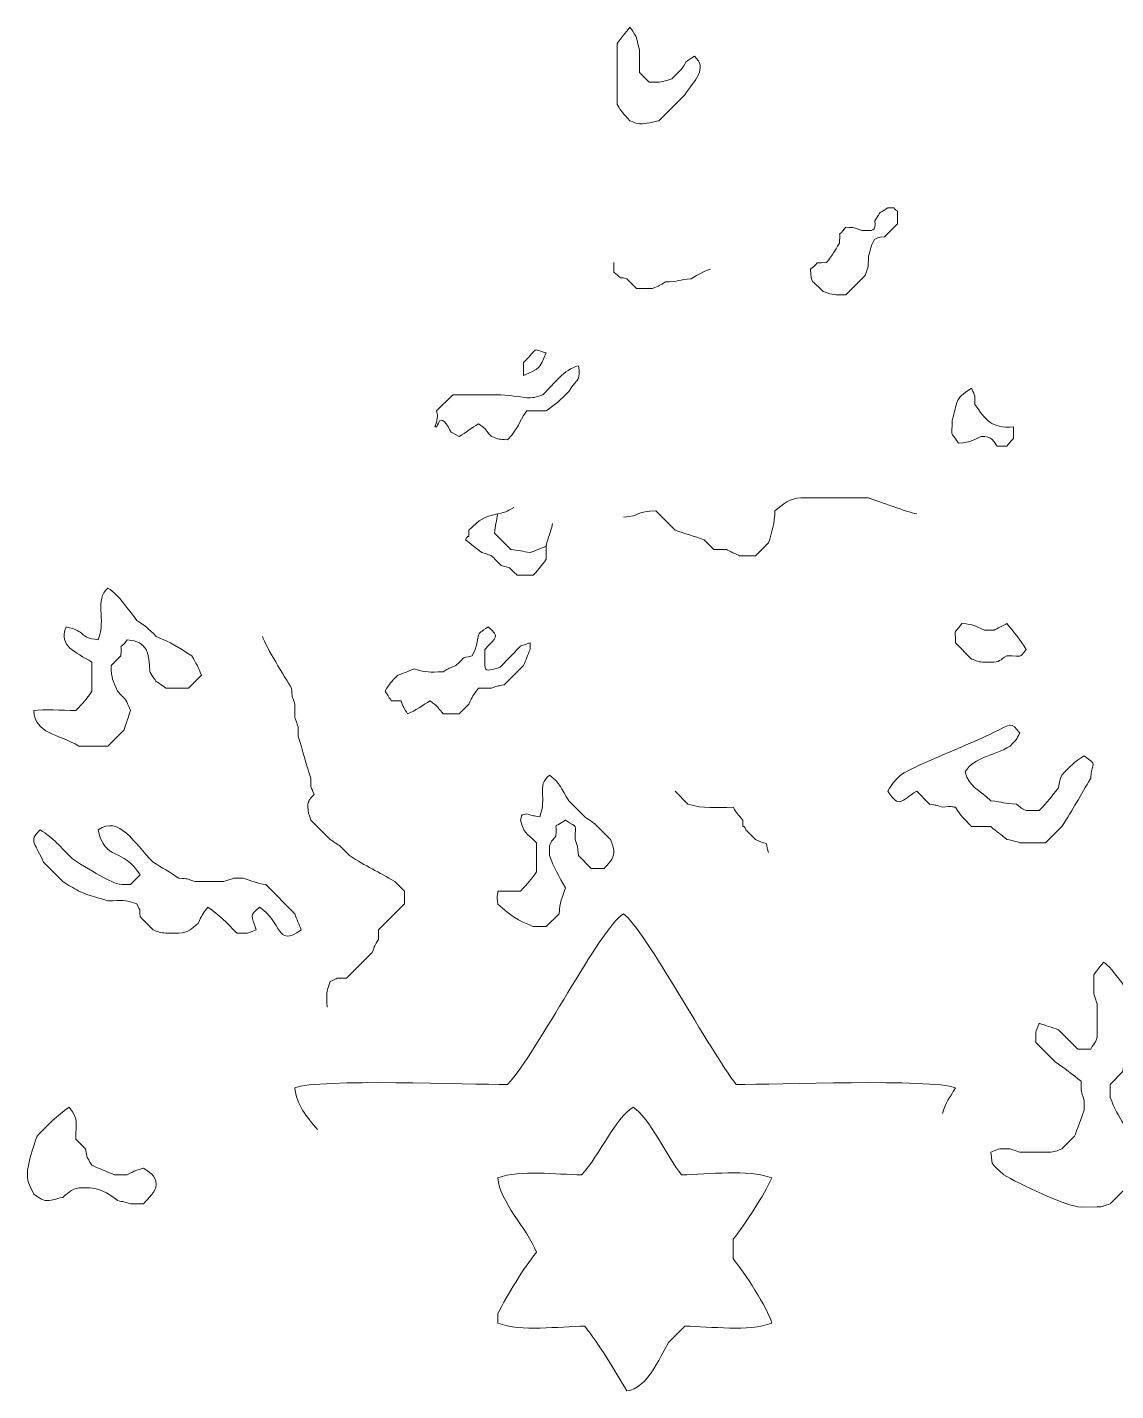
# Model space of a CAD drawing. Header units: millimetres. Extents: x -1760 to -1105, y 422 to 906.
# Drawn here: x -1603.3 to -1556, y 559.8 to 619.1 of the extents above; entities that cross this region are included whole.
import ezdxf

# ---------------------------------------------------------------- set-up
doc = ezdxf.new("R2010")
doc.units = ezdxf.units.MM
doc.header["$MEASUREMENT"] = 0
doc.layers.add('layer 1', color=7, linetype='Continuous')

msp = doc.modelspace()

# ---------------------------------------------------------------- linework, layer by layer
at = {"layer": 'layer 1', "color": 225, "lineweight": 0}
for points, knots in [([(-1577.6376, 618.3676), (-1577.6376, 618.3676), (-1577.6376, 615.7074), (-1577.6376, 615.7074), (-1577.6376, 615.7074), (-1577.4096, 615.3664), (-1577.3803, 615.3355), (-1577.0778, 615.0076), (-1577.0778, 615.0076), (-1576.9868, 614.966), (-1576.7442, 614.8674), (-1576.658, 614.8676), (-1576.658, 614.8676), (-1576.3222, 614.8676), (-1576.1279, 614.9487), (-1575.8179, 615.0076), (-1575.8179, 615.0076), (-1575.8179, 615.0076), (-1574.6976, 616.1275), (-1574.6976, 616.1275), (-1574.6976, 616.1275), (-1574.2757, 616.7729), (-1573.6728, 617.2883), (-1574.2776, 617.8078), (-1574.2776, 617.8078), (-1574.7655, 617.4887), (-1574.5091, 617.7233), (-1574.8377, 617.2477), (-1574.8377, 617.2477), (-1574.8377, 617.2477), (-1575.2577, 616.8278), (-1575.2577, 616.8278), (-1575.2577, 616.8278), (-1575.7766, 616.6597), (-1575.6584, 616.6877), (-1576.2378, 616.6877), (-1576.2378, 616.6877), (-1576.2378, 616.6877), (-1576.6578, 617.1077), (-1576.6578, 617.1077), (-1576.6578, 617.1077), (-1576.6578, 617.1077), (-1576.6578, 618.0879), (-1576.6578, 618.0879), (-1576.6578, 618.0879), (-1576.8651, 618.7268), (-1576.6795, 618.5091), (-1577.0778, 619.0681), (-1577.0778, 619.0681), (-1577.2902, 618.8049), (-1577.4255, 618.6313), (-1577.6376, 618.368), (-1577.6376, 618.368), (-1577.6376, 618.368), (-1577.6376, 618.3676), (-1577.6376, 618.3676)], [0, 0, 0, 0, 0.0666667, 0.0666667, 0.0666667, 0.0666667, 0.1333333, 0.1333333, 0.1333333, 0.1333333, 0.2, 0.2, 0.2, 0.2, 0.2666667, 0.2666667, 0.2666667, 0.2666667, 0.3333333, 0.3333333, 0.3333333, 0.3333333, 0.4, 0.4, 0.4, 0.4, 0.4666667, 0.4666667, 0.4666667, 0.4666667, 0.5333333, 0.5333333, 0.5333333, 0.5333333, 0.6, 0.6, 0.6, 0.6, 0.6666667, 0.6666667, 0.6666667, 0.6666667, 0.7333333, 0.7333333, 0.7333333, 0.7333333, 0.8, 0.8, 0.8, 0.8, 0.8666667, 0.8666667, 0.8666667, 0.8666667, 1, 1, 1, 1]), ([(-1566.9965, 610.2473), (-1567.4075, 610.3834), (-1567.2542, 610.3531), (-1567.6966, 610.3871), (-1567.6966, 610.3871), (-1568.1127, 609.8157), (-1567.9046, 610.4161), (-1567.9764, 609.6872), (-1567.9764, 609.6872), (-1568.1991, 609.3156), (-1568.251, 609.2087), (-1568.5364, 608.8473), (-1568.5364, 608.8473), (-1569.2668, 608.7898), (-1568.6745, 608.9676), (-1569.2363, 608.567), (-1569.2363, 608.567), (-1569.167, 607.8634), (-1569.2314, 608.1541), (-1568.6764, 607.587), (-1568.6764, 607.587), (-1568.1577, 607.4189), (-1568.2757, 607.4469), (-1567.6963, 607.4469), (-1567.6963, 607.4469), (-1567.6963, 607.4469), (-1566.8563, 608.2871), (-1566.8563, 608.2871), (-1566.8563, 608.2871), (-1566.6961, 608.7815), (-1566.7282, 608.5767), (-1566.7164, 609.127), (-1566.7164, 609.127), (-1566.5279, 609.6668), (-1566.6035, 609.967), (-1566.0158, 609.9672), (-1566.0158, 609.9672), (-1566.0158, 609.9672), (-1565.456, 610.527), (-1565.456, 610.527), (-1565.456, 610.527), (-1565.456, 610.527), (-1565.4558, 611.0869), (-1565.4558, 611.0869), (-1565.4558, 611.0869), (-1565.7738, 611.2603), (-1565.3694, 611.2271), (-1565.8758, 611.2271), (-1565.8758, 611.2271), (-1566.3637, 610.9078), (-1566.1074, 611.1426), (-1566.4358, 610.6669), (-1566.4358, 610.6669), (-1566.382, 610.1515), (-1566.5325, 610.2469), (-1566.9964, 610.2471), (-1566.9964, 610.2471), (-1566.9964, 610.2471), (-1566.9965, 610.2473), (-1566.9965, 610.2473)], [0, 0, 0, 0, 0.0625, 0.0625, 0.0625, 0.0625, 0.125, 0.125, 0.125, 0.125, 0.1875, 0.1875, 0.1875, 0.1875, 0.25, 0.25, 0.25, 0.25, 0.3125, 0.3125, 0.3125, 0.3125, 0.375, 0.375, 0.375, 0.375, 0.4375, 0.4375, 0.4375, 0.4375, 0.5, 0.5, 0.5, 0.5, 0.5625, 0.5625, 0.5625, 0.5625, 0.625, 0.625, 0.625, 0.625, 0.6875, 0.6875, 0.6875, 0.6875, 0.75, 0.75, 0.75, 0.75, 0.8125, 0.8125, 0.8125, 0.8125, 0.875, 0.875, 0.875, 0.875, 1, 1, 1, 1]), ([(-1577.7772, 608.8473), (-1577.7772, 608.8473), (-1577.7772, 608.4273), (-1577.7772, 608.4273), (-1577.7772, 608.4273), (-1577.2013, 607.9719), (-1577.7601, 608.2945), (-1577.2173, 608.1472), (-1577.2173, 608.1472), (-1577.2173, 608.1472), (-1576.7972, 607.727), (-1576.7972, 607.727), (-1576.7972, 607.727), (-1576.7972, 607.727), (-1576.0973, 607.7272), (-1576.0973, 607.7272), (-1576.0973, 607.7272), (-1575.7939, 607.8364), (-1575.802, 607.8509), (-1575.5372, 608.0071), (-1575.5372, 608.0071), (-1574.9839, 608.0188), (-1574.9334, 608.1075), (-1574.4172, 608.147), (-1574.4172, 608.147), (-1574.066, 608.3573), (-1573.9529, 608.4165), (-1573.5772, 608.5672)], [0, 0, 0, 0, 0.125, 0.125, 0.125, 0.125, 0.25, 0.25, 0.25, 0.25, 0.375, 0.375, 0.375, 0.375, 0.5, 0.5, 0.5, 0.5, 0.625, 0.625, 0.625, 0.625, 0.75, 0.75, 0.75, 0.75, 1, 1, 1, 1]), ([(-1580.7177, 604.9269), (-1581.3744, 605.1172), (-1581.0215, 605.1684), (-1581.6979, 604.5069), (-1581.6979, 604.5069), (-1581.6979, 604.5069), (-1581.6979, 603.9469), (-1581.6979, 603.9469), (-1581.6979, 603.9469), (-1580.9841, 604.2489), (-1581.0195, 604.2131), (-1580.7177, 604.9271), (-1580.7177, 604.9271), (-1580.7177, 604.9271), (-1580.7177, 604.9269), (-1580.7177, 604.9269)], [0, 0, 0, 0, 0.2, 0.2, 0.2, 0.2, 0.4, 0.4, 0.4, 0.4, 0.6, 0.6, 0.6, 0.6, 1, 1, 1, 1]), ([(-1585.3375, 601.9867), (-1585.2557, 602.0341), (-1585.15, 601.9916), (-1585.0576, 601.8468), (-1585.0576, 601.8468), (-1584.7556, 601.3459), (-1584.9981, 601.5888), (-1584.4975, 601.287), (-1584.4975, 601.287), (-1584.1859, 601.4775), (-1583.9694, 601.656), (-1583.6576, 601.8468), (-1583.6576, 601.8468), (-1583.3187, 601.5935), (-1583.4225, 601.6787), (-1583.0976, 601.2868), (-1583.0976, 601.2868), (-1582.6866, 601.1506), (-1582.8402, 601.1809), (-1582.3978, 601.1469), (-1582.3978, 601.1469), (-1581.824, 601.768), (-1581.9923, 601.8147), (-1581.5577, 602.4068), (-1581.5577, 602.4068), (-1581.5577, 602.4068), (-1580.7177, 602.407), (-1580.7177, 602.407), (-1580.7177, 602.407), (-1580.2776, 602.7044), (-1580.1401, 602.8446), (-1579.7375, 603.247), (-1579.7375, 603.247), (-1579.3214, 603.8834), (-1579.2034, 603.723), (-1579.3177, 604.3669), (-1579.3177, 604.3669), (-1579.967, 604.1804), (-1580.3376, 603.6274), (-1580.8581, 603.1069), (-1580.8581, 603.1069), (-1581.3058, 602.9619), (-1581.0774, 603.0046), (-1581.558, 602.9669), (-1581.558, 602.9669), (-1581.9974, 603.0477), (-1582.6758, 603.1164), (-1582.9577, 603.1067), (-1582.9577, 603.1067), (-1582.9577, 603.1067), (-1584.7776, 603.1069), (-1584.7776, 603.1069), (-1584.7776, 603.1069), (-1584.7776, 603.1069), (-1585.4777, 602.4068), (-1585.4777, 602.4068), (-1585.4777, 602.4068), (-1585.4398, 602.2458), (-1585.3964, 602.1523), (-1585.5478, 601.7069), (-1585.5478, 601.7069), (-1585.4386, 601.7461), (-1585.5213, 601.6334), (-1585.3377, 601.9869), (-1585.3377, 601.9869), (-1585.3377, 601.9869), (-1585.3375, 601.9867), (-1585.3375, 601.9867)], [0, 0, 0, 0, 0.0555556, 0.0555556, 0.0555556, 0.0555556, 0.1111111, 0.1111111, 0.1111111, 0.1111111, 0.1666667, 0.1666667, 0.1666667, 0.1666667, 0.2222222, 0.2222222, 0.2222222, 0.2222222, 0.2777778, 0.2777778, 0.2777778, 0.2777778, 0.3333333, 0.3333333, 0.3333333, 0.3333333, 0.3888889, 0.3888889, 0.3888889, 0.3888889, 0.4444444, 0.4444444, 0.4444444, 0.4444444, 0.5, 0.5, 0.5, 0.5, 0.5555556, 0.5555556, 0.5555556, 0.5555556, 0.6111111, 0.6111111, 0.6111111, 0.6111111, 0.6666667, 0.6666667, 0.6666667, 0.6666667, 0.7222222, 0.7222222, 0.7222222, 0.7222222, 0.7777778, 0.7777778, 0.7777778, 0.7777778, 0.8333333, 0.8333333, 0.8333333, 0.8333333, 0.8888889, 0.8888889, 0.8888889, 0.8888889, 1, 1, 1, 1]), ([(-1561.1158, 600.867), (-1561.1158, 600.867), (-1560.6958, 600.8668), (-1560.6958, 600.8668), (-1560.6958, 600.8668), (-1560.3121, 601.4053), (-1560.4321, 600.955), (-1560.4157, 601.7068), (-1560.4157, 601.7068), (-1561.3998, 601.6367), (-1561.6026, 602.0068), (-1562.0963, 602.6868), (-1562.0963, 602.6868), (-1562.1079, 603.2533), (-1562.0589, 602.9397), (-1562.2364, 603.3869), (-1562.2364, 603.3869), (-1563.0479, 602.8792), (-1562.8144, 602.7951), (-1563.0763, 601.9867), (-1563.0763, 601.9867), (-1563.0763, 601.2321), (-1563.1926, 601.563), (-1562.7964, 601.0065), (-1562.7964, 601.0065), (-1562.2341, 601.0501), (-1562.3104, 601.0885), (-1561.8162, 601.2866), (-1561.8162, 601.2866), (-1561.3389, 601.3363), (-1561.2327, 601.025), (-1561.1158, 600.8668), (-1561.1158, 600.8668), (-1561.1158, 600.8668), (-1561.1158, 600.867), (-1561.1158, 600.867)], [0, 0, 0, 0, 0.1, 0.1, 0.1, 0.1, 0.2, 0.2, 0.2, 0.2, 0.3, 0.3, 0.3, 0.3, 0.4, 0.4, 0.4, 0.4, 0.5, 0.5, 0.5, 0.5, 0.6, 0.6, 0.6, 0.6, 0.7, 0.7, 0.7, 0.7, 0.8, 0.8, 0.8, 0.8, 1, 1, 1, 1]), ([(-1582.1179, 598.2067), (-1582.5352, 597.9876), (-1582.3968, 598.0411), (-1582.8178, 597.9268), (-1582.8178, 597.9268), (-1583.4875, 597.7853), (-1583.5562, 597.7082), (-1584.0779, 597.2267), (-1584.0779, 597.2267), (-1584.0779, 596.6688), (-1584.0546, 597.1863), (-1584.218, 596.8067), (-1584.218, 596.8067), (-1583.9585, 596.5973), (-1583.7766, 596.4566), (-1583.5179, 596.2467), (-1583.5179, 596.2467), (-1582.9194, 596.0747), (-1583.1757, 596.1737), (-1582.6779, 595.6868), (-1582.6779, 595.6868), (-1582.1142, 595.5335), (-1582.489, 595.7274), (-1581.978, 595.2667), (-1581.978, 595.2667), (-1581.978, 595.2667), (-1581.2781, 595.2668), (-1581.2781, 595.2668), (-1581.2781, 595.2668), (-1580.9751, 595.5958), (-1580.9477, 595.6274), (-1580.7181, 595.9666), (-1580.7181, 595.9666), (-1580.7181, 595.9666), (-1580.7181, 596.5266), (-1580.7181, 596.5266), (-1580.7181, 596.5266), (-1580.6212, 596.9866), (-1580.535, 597.0468), (-1580.4382, 597.5068)], [0, 0, 0, 0, 0.0909091, 0.0909091, 0.0909091, 0.0909091, 0.1818182, 0.1818182, 0.1818182, 0.1818182, 0.2727273, 0.2727273, 0.2727273, 0.2727273, 0.3636364, 0.3636364, 0.3636364, 0.3636364, 0.4545455, 0.4545455, 0.4545455, 0.4545455, 0.5454545, 0.5454545, 0.5454545, 0.5454545, 0.6363636, 0.6363636, 0.6363636, 0.6363636, 0.7272727, 0.7272727, 0.7272727, 0.7272727, 0.8181818, 0.8181818, 0.8181818, 0.8181818, 1, 1, 1, 1]), ([(-1577.3572, 597.7865), (-1576.6204, 597.8433), (-1576.7665, 598.049), (-1575.957, 598.0665), (-1575.957, 598.0665), (-1575.957, 598.0665), (-1575.1171, 597.2265), (-1575.1171, 597.2265), (-1575.1171, 597.2265), (-1574.6983, 597.0815), (-1574.2759, 596.9513), (-1573.857, 596.8065), (-1573.857, 596.8065), (-1573.857, 596.8065), (-1573.437, 596.3864), (-1573.437, 596.3864), (-1573.437, 596.3864), (-1573.437, 596.3864), (-1572.8771, 596.3864), (-1572.8771, 596.3864), (-1572.8771, 596.3864), (-1572.7877, 596.3356), (-1572.4143, 596.1574), (-1572.3171, 596.1066), (-1572.3171, 596.1066), (-1572.3171, 596.1066), (-1571.6172, 596.1064), (-1571.6172, 596.1064), (-1571.6172, 596.1064), (-1571.6172, 596.1064), (-1571.0572, 596.6667), (-1571.0572, 596.6667), (-1571.0572, 596.6667), (-1570.9074, 597.1283), (-1570.7887, 597.5408), (-1570.7772, 598.0665), (-1570.7772, 598.0665), (-1570.4342, 598.3372), (-1570.1092, 598.6267), (-1569.657, 598.6265), (-1569.657, 598.6265), (-1569.657, 598.6265), (-1567.1369, 598.6267), (-1567.1369, 598.6267), (-1567.1369, 598.6267), (-1567.1369, 598.6267), (-1566.717, 598.6265), (-1566.717, 598.6265), (-1566.717, 598.6265), (-1566.1476, 598.4422), (-1565.0993, 598.0284), (-1564.6167, 597.9268)], [0, 0, 0, 0, 0.0714286, 0.0714286, 0.0714286, 0.0714286, 0.1428571, 0.1428571, 0.1428571, 0.1428571, 0.2142857, 0.2142857, 0.2142857, 0.2142857, 0.2857143, 0.2857143, 0.2857143, 0.2857143, 0.3571429, 0.3571429, 0.3571429, 0.3571429, 0.4285714, 0.4285714, 0.4285714, 0.4285714, 0.5, 0.5, 0.5, 0.5, 0.5714286, 0.5714286, 0.5714286, 0.5714286, 0.6428571, 0.6428571, 0.6428571, 0.6428571, 0.7142857, 0.7142857, 0.7142857, 0.7142857, 0.7857143, 0.7857143, 0.7857143, 0.7857143, 0.8571429, 0.8571429, 0.8571429, 0.8571429, 1, 1, 1, 1]), ([(-1582.8175, 597.9268), (-1582.8764, 597.6153), (-1582.9319, 597.4191), (-1582.9577, 597.0868), (-1582.9577, 597.0868), (-1582.9577, 597.0868), (-1582.2574, 596.3866), (-1582.2574, 596.3866), (-1582.2574, 596.3866), (-1581.9251, 596.3612), (-1581.729, 596.3056), (-1581.4175, 596.2469), (-1581.4175, 596.2469), (-1581.188, 596.3409), (-1580.9481, 596.4344), (-1580.7176, 596.5266)], [0, 0, 0, 0, 0.2, 0.2, 0.2, 0.2, 0.4, 0.4, 0.4, 0.4, 0.6, 0.6, 0.6, 0.6, 1, 1, 1, 1]), ([(-1596.1176, 591.7661), (-1596.7108, 592.154), (-1597.0068, 592.345), (-1597.6578, 592.606), (-1597.6578, 592.606), (-1598.0261, 592.9666), (-1598.1044, 593.0403), (-1598.4978, 593.3063), (-1598.4978, 593.3063), (-1598.9095, 593.8139), (-1599.2541, 594.3726), (-1599.7579, 594.7063), (-1599.7579, 594.7063), (-1600.3574, 594.1912), (-1599.8202, 593.3874), (-1600.1779, 592.4662), (-1600.1779, 592.4662), (-1601.0577, 592.5529), (-1600.6575, 592.8322), (-1601.5779, 593.026), (-1601.5779, 593.026), (-1601.8996, 592.1483), (-1601.1787, 591.9575), (-1600.4578, 591.486), (-1600.4578, 591.486), (-1600.4578, 591.486), (-1600.458, 590.2259), (-1600.458, 590.2259), (-1600.458, 590.2259), (-1600.7238, 589.8325), (-1600.7977, 589.754), (-1601.1577, 589.3859), (-1601.1577, 589.3859), (-1601.7744, 589.3859), (-1602.5298, 589.4752), (-1602.9779, 589.3859), (-1602.9779, 589.3859), (-1602.9431, 588.3845), (-1601.8975, 588.3729), (-1601.0178, 587.8459), (-1601.0178, 587.8459), (-1601.0178, 587.8459), (-1599.7577, 587.8459), (-1599.7577, 587.8459), (-1599.7577, 587.8459), (-1599.7577, 587.8459), (-1599.0576, 588.5459), (-1599.0576, 588.5459), (-1599.0576, 588.5459), (-1598.9608, 588.8262), (-1598.8749, 589.1054), (-1598.7777, 589.3859), (-1598.7777, 589.3859), (-1599.016, 589.9496), (-1598.8867, 589.7373), (-1599.3377, 590.226), (-1599.3377, 590.226), (-1599.5514, 590.7589), (-1599.6041, 590.721), (-1599.6177, 591.3461), (-1599.6177, 591.3461), (-1599.6177, 591.3461), (-1599.1979, 591.7659), (-1599.1979, 591.7659), (-1599.1979, 591.7659), (-1599.1404, 592.4967), (-1599.3182, 591.9042), (-1598.9178, 592.466), (-1598.9178, 592.466), (-1598.0268, 592.378), (-1597.9556, 591.883), (-1597.9376, 591.066), (-1597.9376, 591.066), (-1597.9293, 591.0492), (-1597.6728, 590.6698), (-1597.6577, 590.6458), (-1597.6577, 590.6458), (-1597.6411, 590.6375), (-1597.2615, 590.3813), (-1597.2377, 590.3659), (-1597.2377, 590.3659), (-1597.2377, 590.3659), (-1596.2575, 590.3659), (-1596.2575, 590.3659), (-1596.2575, 590.3659), (-1596.2575, 590.3659), (-1595.6975, 590.9259), (-1595.6975, 590.9259), (-1595.6975, 590.9259), (-1595.8492, 591.3036), (-1595.9097, 591.4133), (-1596.1174, 591.7659), (-1596.1174, 591.7659), (-1596.1174, 591.7659), (-1596.1176, 591.7661), (-1596.1176, 591.7661)], [0, 0, 0, 0, 0.04, 0.04, 0.04, 0.04, 0.08, 0.08, 0.08, 0.08, 0.12, 0.12, 0.12, 0.12, 0.16, 0.16, 0.16, 0.16, 0.2, 0.2, 0.2, 0.2, 0.24, 0.24, 0.24, 0.24, 0.28, 0.28, 0.28, 0.28, 0.32, 0.32, 0.32, 0.32, 0.36, 0.36, 0.36, 0.36, 0.4, 0.4, 0.4, 0.4, 0.44, 0.44, 0.44, 0.44, 0.48, 0.48, 0.48, 0.48, 0.52, 0.52, 0.52, 0.52, 0.56, 0.56, 0.56, 0.56, 0.6, 0.6, 0.6, 0.6, 0.64, 0.64, 0.64, 0.64, 0.68, 0.68, 0.68, 0.68, 0.72, 0.72, 0.72, 0.72, 0.76, 0.76, 0.76, 0.76, 0.8, 0.8, 0.8, 0.8, 0.84, 0.84, 0.84, 0.84, 0.88, 0.88, 0.88, 0.88, 0.92, 0.92, 0.92, 0.92, 1, 1, 1, 1]), ([(-1583.3826, 591.359), (-1583.3829, 591.0607), (-1583.2092, 591.1149), (-1582.7148, 591.2754), (-1582.7148, 591.2754), (-1582.7148, 591.2754), (-1581.838, 592.1862), (-1581.838, 592.1862), (-1581.838, 592.1862), (-1581.8297, 592.1896), (-1581.4416, 592.318), (-1581.4175, 592.3265), (-1581.4175, 592.3265), (-1581.4175, 592.3265), (-1581.4171, 592.0465), (-1581.4171, 592.0465), (-1581.4171, 592.0465), (-1581.5095, 591.8158), (-1581.6028, 591.5761), (-1581.697, 591.3463), (-1581.697, 591.3463), (-1581.697, 591.3463), (-1582.537, 590.5063), (-1582.537, 590.5063), (-1582.537, 590.5063), (-1582.857, 590.4444), (-1582.7527, 590.4897), (-1583.0968, 590.3663), (-1583.0968, 590.3663), (-1583.0968, 590.3663), (-1583.6569, 590.3664), (-1583.6569, 590.3664), (-1583.6569, 590.3664), (-1583.9199, 590.008), (-1583.8969, 590.0449), (-1584.0769, 589.6662), (-1584.0769, 589.6662), (-1584.0769, 589.6662), (-1584.4968, 589.2462), (-1584.4968, 589.2462), (-1584.4968, 589.2462), (-1584.4968, 589.2462), (-1585.1967, 589.2464), (-1585.1967, 589.2464), (-1585.1967, 589.2464), (-1585.5217, 589.638), (-1585.4179, 589.5529), (-1585.7568, 589.8062), (-1585.7568, 589.8062), (-1586.0789, 589.6164), (-1586.3957, 589.3905), (-1586.737, 589.2462), (-1586.737, 589.2462), (-1586.9024, 589.5051), (-1586.9121, 589.5148), (-1587.0172, 589.8062), (-1587.0172, 589.8062), (-1587.0172, 589.8062), (-1587.4376, 589.8064), (-1587.4376, 589.8064), (-1587.4376, 589.8064), (-1587.4524, 589.8267), (-1587.7117, 590.2199), (-1587.7177, 590.2264), (-1587.7177, 590.2264), (-1587.478, 590.6238), (-1587.5104, 590.5658), (-1587.1576, 590.9261), (-1587.1576, 590.9261), (-1586.8627, 591.024), (-1586.7338, 591.078), (-1586.4576, 591.2064), (-1586.4576, 591.2064), (-1585.8765, 591.0178), (-1585.8339, 591.0662), (-1585.1974, 591.0663), (-1585.1974, 591.0663), (-1584.9267, 591.2396), (-1584.9267, 591.2277), (-1584.6376, 591.3461), (-1584.6376, 591.3461), (-1584.1241, 591.8192), (-1584.4815, 591.6098), (-1583.9379, 591.7663), (-1583.9379, 591.7663), (-1583.9379, 591.7663), (-1583.798, 592.0464), (-1583.798, 592.0464), (-1583.798, 592.0464), (-1583.5482, 592.8158), (-1583.8675, 592.599), (-1583.238, 593.0262), (-1583.238, 593.0262), (-1582.7084, 592.5716), (-1582.8958, 592.5812), (-1583.378, 592.0462), (-1583.378, 592.0462), (-1583.378, 592.0462), (-1583.3826, 591.359), (-1583.3826, 591.359)], [0, 0, 0, 0, 0.0384615, 0.0384615, 0.0384615, 0.0384615, 0.0769231, 0.0769231, 0.0769231, 0.0769231, 0.1153846, 0.1153846, 0.1153846, 0.1153846, 0.1538462, 0.1538462, 0.1538462, 0.1538462, 0.1923077, 0.1923077, 0.1923077, 0.1923077, 0.2307692, 0.2307692, 0.2307692, 0.2307692, 0.2692308, 0.2692308, 0.2692308, 0.2692308, 0.3076923, 0.3076923, 0.3076923, 0.3076923, 0.3461538, 0.3461538, 0.3461538, 0.3461538, 0.3846154, 0.3846154, 0.3846154, 0.3846154, 0.4230769, 0.4230769, 0.4230769, 0.4230769, 0.4615385, 0.4615385, 0.4615385, 0.4615385, 0.5, 0.5, 0.5, 0.5, 0.5384615, 0.5384615, 0.5384615, 0.5384615, 0.5769231, 0.5769231, 0.5769231, 0.5769231, 0.6153846, 0.6153846, 0.6153846, 0.6153846, 0.6538462, 0.6538462, 0.6538462, 0.6538462, 0.6923077, 0.6923077, 0.6923077, 0.6923077, 0.7307692, 0.7307692, 0.7307692, 0.7307692, 0.7692308, 0.7692308, 0.7692308, 0.7692308, 0.8076923, 0.8076923, 0.8076923, 0.8076923, 0.8461538, 0.8461538, 0.8461538, 0.8461538, 0.8846154, 0.8846154, 0.8846154, 0.8846154, 0.9230769, 0.9230769, 0.9230769, 0.9230769, 1, 1, 1, 1]), ([(-1560.6968, 593.1662), (-1560.7861, 593.1154), (-1561.1599, 592.9373), (-1561.2567, 592.8863), (-1561.2567, 592.8863), (-1561.2567, 592.8863), (-1561.6767, 592.8865), (-1561.6767, 592.8865), (-1561.6767, 592.8865), (-1562.1707, 593.0844), (-1562.0944, 593.1232), (-1562.6569, 593.1664), (-1562.6569, 593.1664), (-1563.0405, 592.6279), (-1562.9206, 593.0782), (-1562.9368, 592.3265), (-1562.9368, 592.3265), (-1562.9368, 592.3265), (-1562.2369, 591.6264), (-1562.2369, 591.6264), (-1562.2369, 591.6264), (-1562.0325, 591.5528), (-1561.9176, 591.4865), (-1561.6769, 591.4865), (-1561.6769, 591.4865), (-1561.6769, 591.4865), (-1561.3969, 591.4865), (-1561.3969, 591.4865), (-1561.3969, 591.4865), (-1560.9895, 591.4865), (-1561.0163, 591.5821), (-1560.697, 591.7663), (-1560.697, 591.7663), (-1559.9629, 591.7664), (-1560.2107, 591.6347), (-1559.8571, 592.0464), (-1559.8571, 592.0464), (-1560.0964, 592.4372), (-1560.3977, 592.7972), (-1560.697, 593.1664), (-1560.697, 593.1664), (-1560.697, 593.1664), (-1560.6968, 593.1662), (-1560.6968, 593.1662)], [0, 0, 0, 0, 0.0833333, 0.0833333, 0.0833333, 0.0833333, 0.1666667, 0.1666667, 0.1666667, 0.1666667, 0.25, 0.25, 0.25, 0.25, 0.3333333, 0.3333333, 0.3333333, 0.3333333, 0.4166667, 0.4166667, 0.4166667, 0.4166667, 0.5, 0.5, 0.5, 0.5, 0.5833333, 0.5833333, 0.5833333, 0.5833333, 0.6666667, 0.6666667, 0.6666667, 0.6666667, 0.75, 0.75, 0.75, 0.75, 0.8333333, 0.8333333, 0.8333333, 0.8333333, 1, 1, 1, 1]), ([(-1593.0386, 592.6064), (-1592.9123, 592.167), (-1592.0655, 590.8453), (-1591.7785, 590.3664), (-1591.7785, 590.3664), (-1591.7406, 589.8856), (-1591.7834, 590.1139), (-1591.6384, 589.6664), (-1591.6384, 589.6664), (-1591.6384, 589.6664), (-1591.6384, 589.1065), (-1591.6384, 589.1065), (-1591.6384, 589.1065), (-1591.6351, 589.0982), (-1591.5068, 588.7096), (-1591.4984, 588.6865), (-1591.4984, 588.6865), (-1591.4984, 588.6865), (-1591.4984, 588.2665), (-1591.4984, 588.2665), (-1591.4984, 588.2665), (-1591.2879, 587.6575), (-1591.1491, 587.0553), (-1590.9385, 586.4464), (-1590.9385, 586.4464), (-1590.9385, 585.8837), (-1590.9627, 586.1693), (-1590.7985, 585.7463), (-1590.7985, 585.7463), (-1591.0893, 585.4555), (-1590.9837, 585.493), (-1591.0784, 585.3265), (-1591.0784, 585.3265), (-1591.0406, 584.8457), (-1591.0833, 585.0741), (-1590.9387, 584.6264), (-1590.9387, 584.6264), (-1590.9387, 584.6264), (-1590.0986, 583.7863), (-1590.0986, 583.7863), (-1590.0986, 583.7863), (-1590.082, 583.778), (-1589.7024, 583.5215), (-1589.6786, 583.5065), (-1589.6786, 583.5065), (-1589.6786, 583.5065), (-1589.2586, 583.0864), (-1589.2586, 583.0864), (-1589.2586, 583.0864), (-1588.5606, 582.6301), (-1587.9814, 582.3754), (-1587.2984, 581.9663), (-1587.2984, 581.9663), (-1587.2984, 581.9663), (-1586.8784, 581.5465), (-1586.8784, 581.5465), (-1586.8784, 581.5465), (-1586.8784, 581.5465), (-1586.8786, 580.9865), (-1586.8786, 580.9865), (-1586.8786, 580.9865), (-1586.8786, 580.9865), (-1587.9987, 579.8664), (-1587.9987, 579.8664), (-1587.9987, 579.8664), (-1587.9987, 579.8664), (-1587.9987, 579.4465), (-1587.9987, 579.4465), (-1587.9987, 579.4465), (-1588.1721, 579.1755), (-1588.1602, 579.1757), (-1588.2786, 578.8862), (-1588.2786, 578.8862), (-1588.2786, 578.8862), (-1589.3987, 577.7664), (-1589.3987, 577.7664), (-1589.3987, 577.7664), (-1589.9613, 577.7662), (-1589.6756, 577.7903), (-1590.0987, 577.6263), (-1590.0987, 577.6263), (-1590.3067, 577.0904), (-1590.2386, 577.1125), (-1590.2386, 576.5062)], [0, 0, 0, 0, 0.0454545, 0.0454545, 0.0454545, 0.0454545, 0.0909091, 0.0909091, 0.0909091, 0.0909091, 0.1363636, 0.1363636, 0.1363636, 0.1363636, 0.1818182, 0.1818182, 0.1818182, 0.1818182, 0.2272727, 0.2272727, 0.2272727, 0.2272727, 0.2727273, 0.2727273, 0.2727273, 0.2727273, 0.3181818, 0.3181818, 0.3181818, 0.3181818, 0.3636364, 0.3636364, 0.3636364, 0.3636364, 0.4090909, 0.4090909, 0.4090909, 0.4090909, 0.4545455, 0.4545455, 0.4545455, 0.4545455, 0.5, 0.5, 0.5, 0.5, 0.5454545, 0.5454545, 0.5454545, 0.5454545, 0.5909091, 0.5909091, 0.5909091, 0.5909091, 0.6363636, 0.6363636, 0.6363636, 0.6363636, 0.6818182, 0.6818182, 0.6818182, 0.6818182, 0.7272727, 0.7272727, 0.7272727, 0.7272727, 0.7727273, 0.7727273, 0.7727273, 0.7727273, 0.8181818, 0.8181818, 0.8181818, 0.8181818, 0.8636364, 0.8636364, 0.8636364, 0.8636364, 0.9090909, 0.9090909, 0.9090909, 0.9090909, 1, 1, 1, 1]), ([(-1557.3367, 587.4262), (-1557.8083, 587.1375), (-1557.9057, 586.9971), (-1558.3167, 586.5863), (-1558.3167, 586.5863), (-1558.4405, 586.242), (-1558.3948, 586.3462), (-1558.4567, 586.0262), (-1558.4567, 586.0262), (-1558.7698, 585.6401), (-1558.9227, 585.4286), (-1559.2967, 585.0461), (-1559.2967, 585.0461), (-1559.2967, 585.0461), (-1559.8567, 585.0461), (-1559.8567, 585.0461), (-1559.8567, 585.0461), (-1560.1993, 585.2022), (-1559.9929, 585.1018), (-1560.2767, 585.326), (-1560.2767, 585.326), (-1560.8302, 585.3376), (-1560.8805, 585.4265), (-1561.3968, 585.4659), (-1561.3968, 585.4659), (-1561.9779, 586.0344), (-1562.3178, 586.034), (-1562.5168, 586.7262), (-1562.5168, 586.7262), (-1562.063, 587.4111), (-1561.3587, 587.3661), (-1560.5568, 587.8462), (-1560.5568, 587.8462), (-1560.2285, 588.1745), (-1560.3321, 588.0827), (-1560.1368, 588.4062), (-1560.1368, 588.4062), (-1560.5243, 588.9284), (-1560.5173, 588.8109), (-1561.2569, 588.445), (-1561.2569, 588.445), (-1561.7712, 588.1905), (-1562.1475, 588.0404), (-1562.657, 587.8116), (-1562.657, 587.8116), (-1563.5631, 587.4047), (-1564.4717, 587.0923), (-1565.3173, 586.5861), (-1565.3173, 586.5861), (-1565.6731, 586.2303), (-1565.6408, 586.2727), (-1565.8772, 585.8858), (-1565.8772, 585.8858), (-1565.3494, 585.108), (-1565.3205, 585.471), (-1564.6171, 585.886), (-1564.6171, 585.886), (-1564.6171, 585.886), (-1564.0572, 585.326), (-1564.0572, 585.326), (-1564.0572, 585.326), (-1563.7565, 585.2628), (-1563.8163, 585.2918), (-1563.4972, 585.1861), (-1563.4972, 585.1861), (-1563.0839, 585.2727), (-1563.0753, 585.1944), (-1562.9371, 585.1859), (-1562.9371, 585.1859), (-1562.6713, 584.7928), (-1562.5974, 584.7141), (-1562.2372, 584.346), (-1562.2372, 584.346), (-1562.2372, 584.346), (-1561.3973, 584.3458), (-1561.3973, 584.3458), (-1561.3973, 584.3458), (-1561.138, 584.1368), (-1560.9561, 583.9957), (-1560.6974, 583.7859), (-1560.6974, 583.7859), (-1560.3966, 583.723), (-1560.4564, 583.7519), (-1560.1373, 583.6459), (-1560.1373, 583.6459), (-1560.1373, 583.6459), (-1559.0175, 583.6459), (-1559.0175, 583.6459), (-1559.0175, 583.6459), (-1559.0175, 583.6459), (-1558.3172, 584.346), (-1558.3172, 584.346), (-1558.3172, 584.346), (-1557.8286, 585.0932), (-1557.4961, 585.7132), (-1557.0573, 586.446), (-1557.0573, 586.446), (-1557.0149, 587.2146), (-1556.7327, 586.9576), (-1557.3372, 587.4262), (-1557.3372, 587.4262), (-1557.3372, 587.4262), (-1557.3367, 587.4262), (-1557.3367, 587.4262)], [0, 0, 0, 0, 0.037037, 0.037037, 0.037037, 0.037037, 0.0740741, 0.0740741, 0.0740741, 0.0740741, 0.1111111, 0.1111111, 0.1111111, 0.1111111, 0.1481481, 0.1481481, 0.1481481, 0.1481481, 0.1851852, 0.1851852, 0.1851852, 0.1851852, 0.2222222, 0.2222222, 0.2222222, 0.2222222, 0.2592593, 0.2592593, 0.2592593, 0.2592593, 0.2962963, 0.2962963, 0.2962963, 0.2962963, 0.3333333, 0.3333333, 0.3333333, 0.3333333, 0.3703704, 0.3703704, 0.3703704, 0.3703704, 0.4074074, 0.4074074, 0.4074074, 0.4074074, 0.4444444, 0.4444444, 0.4444444, 0.4444444, 0.4814815, 0.4814815, 0.4814815, 0.4814815, 0.5185185, 0.5185185, 0.5185185, 0.5185185, 0.5555556, 0.5555556, 0.5555556, 0.5555556, 0.5925926, 0.5925926, 0.5925926, 0.5925926, 0.6296296, 0.6296296, 0.6296296, 0.6296296, 0.6666667, 0.6666667, 0.6666667, 0.6666667, 0.7037037, 0.7037037, 0.7037037, 0.7037037, 0.7407407, 0.7407407, 0.7407407, 0.7407407, 0.7777778, 0.7777778, 0.7777778, 0.7777778, 0.8148148, 0.8148148, 0.8148148, 0.8148148, 0.8518519, 0.8518519, 0.8518519, 0.8518519, 0.8888889, 0.8888889, 0.8888889, 0.8888889, 0.9259259, 0.9259259, 0.9259259, 0.9259259, 1, 1, 1, 1]), ([(-1580.9968, 584.7658), (-1581.2975, 584.8289), (-1581.2377, 584.8), (-1581.5568, 584.9058), (-1581.5568, 584.9058), (-1581.9138, 584.7712), (-1581.702, 584.9829), (-1581.8367, 584.6259), (-1581.8367, 584.6259), (-1581.6593, 584.0085), (-1581.629, 584.1378), (-1581.1368, 583.6457), (-1581.1368, 583.6457), (-1581.1368, 583.6457), (-1581.1368, 582.3856), (-1581.1368, 582.3856), (-1581.1368, 582.3856), (-1581.4026, 581.9923), (-1581.4767, 581.9138), (-1581.8369, 581.5456), (-1581.8369, 581.5456), (-1581.8369, 581.5456), (-1582.8169, 581.5456), (-1582.8169, 581.5456), (-1582.8169, 581.5456), (-1582.8317, 581.3285), (-1582.8647, 581.4026), (-1582.8169, 580.9856), (-1582.8169, 580.9856), (-1582.2338, 580.4473), (-1581.9637, 580.2809), (-1581.2769, 580.0054), (-1581.2769, 580.0054), (-1581.2769, 580.0054), (-1580.7168, 580.0052), (-1580.7168, 580.0052), (-1580.7168, 580.0052), (-1580.7168, 580.0052), (-1580.1568, 580.5655), (-1580.1568, 580.5655), (-1580.1568, 580.5655), (-1580.1171, 581.0826), (-1580.0353, 581.2274), (-1579.8771, 581.6853), (-1579.8771, 581.6853), (-1580.1637, 582.1641), (-1580.3718, 582.5742), (-1580.5768, 583.0857), (-1580.5768, 583.0857), (-1580.5768, 583.0857), (-1580.5768, 583.5057), (-1580.5768, 583.5057), (-1580.5768, 583.5057), (-1580.4209, 583.8482), (-1580.5212, 583.6417), (-1580.2969, 583.9256), (-1580.2969, 583.9256), (-1580.2284, 584.6204), (-1580.474, 584.2206), (-1579.8769, 584.6254), (-1579.8769, 584.6254), (-1579.3073, 584.2391), (-1579.4733, 584.5389), (-1579.4569, 583.7854), (-1579.4569, 583.7854), (-1579.3207, 583.3744), (-1579.3511, 583.5279), (-1579.317, 583.0855), (-1579.317, 583.0855), (-1579.317, 583.0855), (-1578.757, 582.5255), (-1578.757, 582.5255), (-1578.757, 582.5255), (-1578.757, 582.5255), (-1578.197, 582.5253), (-1578.197, 582.5253), (-1578.197, 582.5253), (-1578.0393, 582.7209), (-1577.777, 582.9594), (-1577.7772, 583.2256), (-1577.7772, 583.2256), (-1577.777, 583.4692), (-1577.8477, 583.5766), (-1577.917, 583.7854), (-1577.917, 583.7854), (-1577.917, 583.7854), (-1578.6171, 584.4853), (-1578.6171, 584.4853), (-1578.6171, 584.4853), (-1578.6337, 584.4936), (-1579.0131, 584.7503), (-1579.0369, 584.7654), (-1579.0369, 584.7654), (-1579.0369, 584.7654), (-1579.7368, 585.4652), (-1579.7368, 585.4652), (-1579.7368, 585.4652), (-1580.0587, 586.0028), (-1580.0889, 586.2171), (-1580.5768, 586.5856), (-1580.5768, 586.5856), (-1581.1631, 586.082), (-1580.6542, 585.6484), (-1580.9968, 584.7652), (-1580.9968, 584.7652), (-1580.9968, 584.7652), (-1580.9968, 584.7658), (-1580.9968, 584.7658)], [0, 0, 0, 0, 0.0357143, 0.0357143, 0.0357143, 0.0357143, 0.0714286, 0.0714286, 0.0714286, 0.0714286, 0.1071429, 0.1071429, 0.1071429, 0.1071429, 0.1428571, 0.1428571, 0.1428571, 0.1428571, 0.1785714, 0.1785714, 0.1785714, 0.1785714, 0.2142857, 0.2142857, 0.2142857, 0.2142857, 0.25, 0.25, 0.25, 0.25, 0.2857143, 0.2857143, 0.2857143, 0.2857143, 0.3214286, 0.3214286, 0.3214286, 0.3214286, 0.3571429, 0.3571429, 0.3571429, 0.3571429, 0.3928571, 0.3928571, 0.3928571, 0.3928571, 0.4285714, 0.4285714, 0.4285714, 0.4285714, 0.4642857, 0.4642857, 0.4642857, 0.4642857, 0.5, 0.5, 0.5, 0.5, 0.5357143, 0.5357143, 0.5357143, 0.5357143, 0.5714286, 0.5714286, 0.5714286, 0.5714286, 0.6071429, 0.6071429, 0.6071429, 0.6071429, 0.6428571, 0.6428571, 0.6428571, 0.6428571, 0.6785714, 0.6785714, 0.6785714, 0.6785714, 0.7142857, 0.7142857, 0.7142857, 0.7142857, 0.75, 0.75, 0.75, 0.75, 0.7857143, 0.7857143, 0.7857143, 0.7857143, 0.8214286, 0.8214286, 0.8214286, 0.8214286, 0.8571429, 0.8571429, 0.8571429, 0.8571429, 0.8928571, 0.8928571, 0.8928571, 0.8928571, 0.9285714, 0.9285714, 0.9285714, 0.9285714, 1, 1, 1, 1]), ([(-1575.1165, 585.886), (-1575.1165, 585.886), (-1574.5567, 585.326), (-1574.5567, 585.326), (-1574.5567, 585.326), (-1573.8919, 585.1104), (-1573.3389, 585.1859), (-1572.5965, 585.1861), (-1572.5965, 585.1861), (-1572.427, 584.9212), (-1572.3811, 584.8795), (-1572.1765, 584.6259), (-1572.1765, 584.6259), (-1572.1765, 584.068), (-1572.2, 584.5855), (-1572.0366, 584.2059), (-1572.0366, 584.2059), (-1572.0366, 584.2059), (-1571.6168, 583.7861), (-1571.6168, 583.7861), (-1571.6168, 583.7861), (-1570.9547, 583.4568), (-1571.2542, 583.8454), (-1571.0566, 583.2263)], [0, 0, 0, 0, 0.1428571, 0.1428571, 0.1428571, 0.1428571, 0.2857143, 0.2857143, 0.2857143, 0.2857143, 0.4285714, 0.4285714, 0.4285714, 0.4285714, 0.5714286, 0.5714286, 0.5714286, 0.5714286, 0.7142857, 0.7142857, 0.7142857, 0.7142857, 1, 1, 1, 1]), ([(-1591.6379, 580.5656), (-1591.6379, 580.5656), (-1592.898, 581.8257), (-1592.898, 581.8257), (-1592.898, 581.8257), (-1593.2949, 581.9011), (-1593.5101, 581.9785), (-1593.878, 582.1057), (-1593.878, 582.1057), (-1593.878, 582.1057), (-1594.298, 582.1057), (-1594.298, 582.1057), (-1594.298, 582.1057), (-1594.3063, 582.1023), (-1594.6945, 581.9743), (-1594.718, 581.966), (-1594.718, 581.966), (-1594.718, 581.966), (-1595.4179, 581.9658), (-1595.4179, 581.9658), (-1595.4179, 581.9658), (-1595.4179, 581.9658), (-1595.5579, 581.9658), (-1595.5579, 581.9658), (-1595.5579, 581.9658), (-1595.5579, 581.9658), (-1595.9779, 581.966), (-1595.9779, 581.966), (-1595.9779, 581.966), (-1596.3889, 582.1021), (-1596.2354, 582.0718), (-1596.6778, 582.1057), (-1596.6778, 582.1057), (-1597.0653, 582.3591), (-1597.4068, 582.5717), (-1597.7979, 582.8059), (-1597.7979, 582.8059), (-1598.6179, 583.6258), (-1599.267, 584.855), (-1600.1781, 584.2059), (-1600.1781, 584.2059), (-1599.8847, 582.8139), (-1599.1091, 583.4737), (-1598.3579, 582.2457), (-1598.3579, 582.2457), (-1598.3579, 582.2457), (-1598.7779, 581.8259), (-1598.7779, 581.8259), (-1598.7779, 581.8259), (-1599.4215, 581.8407), (-1599.3482, 581.8504), (-1599.898, 582.1059), (-1599.898, 582.1059), (-1600.4022, 582.3755), (-1600.8115, 582.6274), (-1601.2981, 582.9458), (-1601.2981, 582.9458), (-1601.7842, 583.4319), (-1602.1446, 583.8671), (-1602.6983, 584.2059), (-1602.6983, 584.2059), (-1603.262, 583.7216), (-1602.8562, 583.5489), (-1602.5582, 582.8059), (-1602.5582, 582.8059), (-1602.5582, 582.8059), (-1601.7183, 581.9658), (-1601.7183, 581.9658), (-1601.7183, 581.9658), (-1601.4653, 581.7968), (-1601.2792, 581.6853), (-1601.0184, 581.546), (-1601.0184, 581.546), (-1600.5123, 581.3107), (-1600.2666, 581.2908), (-1599.7584, 581.126), (-1599.7584, 581.126), (-1599.1379, 581.1258), (-1599.0495, 581.1999), (-1598.4981, 580.986), (-1598.4981, 580.986), (-1598.3239, 580.5813), (-1598.3981, 580.9352), (-1598.3581, 580.4259), (-1598.3581, 580.4259), (-1598.3581, 580.4259), (-1597.7981, 579.8659), (-1597.7981, 579.8659), (-1597.7981, 579.8659), (-1597.5936, 579.7923), (-1597.4788, 579.726), (-1597.2382, 579.726), (-1597.2382, 579.726), (-1597.2382, 579.726), (-1596.6782, 579.7259), (-1596.6782, 579.7259), (-1596.6782, 579.7259), (-1596.2623, 579.7259), (-1596.1476, 579.9019), (-1595.8382, 580.146), (-1595.8382, 580.146), (-1595.6583, 580.5244), (-1595.6811, 580.4878), (-1595.4181, 580.8457), (-1595.4181, 580.8457), (-1594.8907, 580.4894), (-1594.6317, 580.1995), (-1594.1579, 579.7257), (-1594.1579, 579.7257), (-1593.5826, 579.7259), (-1593.7969, 579.6798), (-1593.318, 579.8659), (-1593.318, 579.8659), (-1593.5249, 580.5041), (-1593.6237, 580.4632), (-1593.1779, 580.8459), (-1593.1779, 580.8459), (-1592.1713, 580.216), (-1592.4761, 579.0692), (-1591.358, 579.8657), (-1591.358, 579.8657), (-1591.4553, 580.1031), (-1591.5534, 580.325), (-1591.6381, 580.5656), (-1591.6381, 580.5656), (-1591.6381, 580.5656), (-1591.6379, 580.5656), (-1591.6379, 580.5656)], [0, 0, 0, 0, 0.030303, 0.030303, 0.030303, 0.030303, 0.0606061, 0.0606061, 0.0606061, 0.0606061, 0.0909091, 0.0909091, 0.0909091, 0.0909091, 0.1212121, 0.1212121, 0.1212121, 0.1212121, 0.1515152, 0.1515152, 0.1515152, 0.1515152, 0.1818182, 0.1818182, 0.1818182, 0.1818182, 0.2121212, 0.2121212, 0.2121212, 0.2121212, 0.2424242, 0.2424242, 0.2424242, 0.2424242, 0.2727273, 0.2727273, 0.2727273, 0.2727273, 0.3030303, 0.3030303, 0.3030303, 0.3030303, 0.3333333, 0.3333333, 0.3333333, 0.3333333, 0.3636364, 0.3636364, 0.3636364, 0.3636364, 0.3939394, 0.3939394, 0.3939394, 0.3939394, 0.4242424, 0.4242424, 0.4242424, 0.4242424, 0.4545455, 0.4545455, 0.4545455, 0.4545455, 0.4848485, 0.4848485, 0.4848485, 0.4848485, 0.5151515, 0.5151515, 0.5151515, 0.5151515, 0.5454545, 0.5454545, 0.5454545, 0.5454545, 0.5757576, 0.5757576, 0.5757576, 0.5757576, 0.6060606, 0.6060606, 0.6060606, 0.6060606, 0.6363636, 0.6363636, 0.6363636, 0.6363636, 0.6666667, 0.6666667, 0.6666667, 0.6666667, 0.6969697, 0.6969697, 0.6969697, 0.6969697, 0.7272727, 0.7272727, 0.7272727, 0.7272727, 0.7575758, 0.7575758, 0.7575758, 0.7575758, 0.7878788, 0.7878788, 0.7878788, 0.7878788, 0.8181818, 0.8181818, 0.8181818, 0.8181818, 0.8484848, 0.8484848, 0.8484848, 0.8484848, 0.8787879, 0.8787879, 0.8787879, 0.8787879, 0.9090909, 0.9090909, 0.9090909, 0.9090909, 0.9393939, 0.9393939, 0.9393939, 0.9393939, 1, 1, 1, 1]), ([(-1590.6574, 571.185), (-1591.1195, 571.7551), (-1591.5813, 572.274), (-1591.6375, 573.0053), (-1591.6375, 573.0053), (-1590.6242, 573.3985), (-1584.0229, 573.1454), (-1582.3971, 573.1454), (-1582.3971, 573.1454), (-1581.0351, 574.6207), (-1578.4466, 579.8433), (-1577.357, 580.5656), (-1577.357, 580.5656), (-1576.4178, 579.8571), (-1573.5848, 574.5743), (-1572.4568, 573.1452), (-1572.4568, 573.1452), (-1570.7947, 573.1454), (-1563.9648, 573.4045), (-1562.9359, 573.0051), (-1562.9359, 573.0051), (-1563.1918, 572.5269), (-1563.3541, 572.4197), (-1563.4959, 571.8852)], [0, 0, 0, 0, 0.1428571, 0.1428571, 0.1428571, 0.1428571, 0.2857143, 0.2857143, 0.2857143, 0.2857143, 0.4285714, 0.4285714, 0.4285714, 0.4285714, 0.5714286, 0.5714286, 0.5714286, 0.5714286, 0.7142857, 0.7142857, 0.7142857, 0.7142857, 1, 1, 1, 1]), ([(-1550.8957, 573.5653), (-1551.2672, 573.9081), (-1551.5042, 574.0624), (-1551.8759, 574.4053), (-1551.8759, 574.4053), (-1552.4135, 574.6208), (-1552.8783, 574.8897), (-1553.4159, 575.1052), (-1553.4159, 575.1052), (-1553.7842, 575.4656), (-1553.8625, 575.5395), (-1554.2559, 575.8049), (-1554.2559, 575.8049), (-1554.2559, 575.8049), (-1554.9558, 576.5052), (-1554.9558, 576.5052), (-1554.9558, 576.5052), (-1555.2743, 576.9763), (-1556.1318, 578.2237), (-1556.496, 578.4652), (-1556.496, 578.4652), (-1556.695, 578.2135), (-1556.7451, 578.1609), (-1556.916, 577.905), (-1556.916, 577.905), (-1556.916, 577.905), (-1556.916, 577.065), (-1556.916, 577.065), (-1556.916, 577.065), (-1556.9126, 577.0568), (-1556.7844, 576.6685), (-1556.7759, 576.6451), (-1556.7759, 576.6451), (-1556.7759, 576.6451), (-1556.7759, 575.6651), (-1556.7759, 575.6651), (-1556.7759, 575.6651), (-1556.7759, 575.6651), (-1556.7759, 575.385), (-1556.7759, 575.385), (-1556.7759, 575.385), (-1556.7759, 574.9775), (-1556.8717, 575.0043), (-1557.056, 574.6852), (-1557.056, 574.6852), (-1557.056, 574.6852), (-1557.6159, 574.6852), (-1557.6159, 574.6852), (-1557.6159, 574.6852), (-1557.6159, 574.6852), (-1558.4558, 575.5252), (-1558.4558, 575.5252), (-1558.4558, 575.5252), (-1558.7361, 575.6222), (-1559.0155, 575.7083), (-1559.296, 575.8049), (-1559.296, 575.8049), (-1559.4821, 575.3262), (-1559.4358, 575.5405), (-1559.4358, 574.965), (-1559.4358, 574.965), (-1559.4358, 574.965), (-1558.5959, 574.125), (-1558.5959, 574.125), (-1558.5959, 574.125), (-1558.2063, 573.8617), (-1557.8512, 573.5893), (-1557.4758, 573.2851), (-1557.4758, 573.2851), (-1557.4642, 572.7345), (-1557.4959, 572.9395), (-1557.3358, 572.4451), (-1557.3358, 572.4451), (-1557.3358, 572.4451), (-1557.336, 572.0251), (-1557.336, 572.0251), (-1557.336, 572.0251), (-1557.336, 572.0235), (-1557.7138, 571.0261), (-1557.7558, 570.9049), (-1557.7558, 570.9049), (-1557.7558, 570.9049), (-1558.3156, 570.345), (-1558.3156, 570.345), (-1558.3156, 570.345), (-1558.52, 570.2716), (-1558.635, 570.205), (-1558.8756, 570.205), (-1558.8756, 570.205), (-1558.8756, 570.205), (-1559.2956, 570.2051), (-1559.2956, 570.2051), (-1559.2956, 570.2051), (-1559.2956, 570.2051), (-1560.1356, 570.205), (-1560.1356, 570.205), (-1560.1356, 570.205), (-1560.1439, 570.2083), (-1560.5321, 570.3366), (-1560.5557, 570.345), (-1560.5557, 570.345), (-1561.1311, 570.3448), (-1560.9166, 570.3909), (-1561.3957, 570.205), (-1561.3957, 570.205), (-1561.326, 569.5014), (-1561.3908, 569.7919), (-1560.8355, 569.225), (-1560.8355, 569.225), (-1560.2495, 568.8741), (-1558.1034, 567.8248), (-1557.4753, 567.8246), (-1557.4753, 567.8246), (-1557.4753, 567.8246), (-1556.7754, 567.8248), (-1556.7754, 567.8248), (-1556.7754, 567.8248), (-1556.5318, 567.8248), (-1556.4242, 567.8955), (-1556.2154, 567.9647), (-1556.2154, 567.9647), (-1556.2154, 567.9647), (-1555.3754, 568.8048), (-1555.3754, 568.8048), (-1555.3754, 568.8048), (-1555.1625, 569.3364), (-1555.0023, 569.8049), (-1554.8156, 570.3447), (-1554.8156, 570.3447), (-1555.4731, 571.1555), (-1555.8412, 571.6512), (-1556.2155, 572.5848), (-1556.2155, 572.5848), (-1556.2155, 572.5848), (-1556.2155, 573.1448), (-1556.2155, 573.1448), (-1556.2155, 573.1448), (-1556.2155, 573.1448), (-1555.6557, 573.7049), (-1555.6557, 573.7049), (-1555.6557, 573.7049), (-1555.6026, 574.3951), (-1555.5715, 574.3093), (-1555.0958, 574.8249), (-1555.0958, 574.8249), (-1555.0958, 574.8249), (-1554.5358, 574.8251), (-1554.5358, 574.8251), (-1554.5358, 574.8251), (-1554.5358, 574.8251), (-1553.9758, 574.2649), (-1553.9758, 574.2649), (-1553.9758, 574.2649), (-1553.9126, 573.9641), (-1553.9415, 574.0241), (-1553.8357, 573.7049), (-1553.8357, 573.7049), (-1553.8357, 573.7049), (-1553.8357, 573.145), (-1553.8357, 573.145), (-1553.8357, 573.145), (-1553.7119, 572.801), (-1553.7576, 572.9051), (-1553.6957, 572.585), (-1553.6957, 572.585), (-1553.6957, 572.585), (-1552.9958, 571.8852), (-1552.9958, 571.8852), (-1552.9958, 571.8852), (-1552.7366, 571.7953), (-1552.2835, 571.6051), (-1552.0156, 571.6051), (-1552.0156, 571.6051), (-1551.5421, 571.605), (-1551.5432, 571.706), (-1551.0356, 571.745), (-1551.0356, 571.745), (-1550.5597, 572.2604), (-1550.5288, 572.1749), (-1550.4755, 572.8653), (-1550.4755, 572.8653), (-1550.6195, 573.1394), (-1550.732, 573.3032), (-1550.8955, 573.5653), (-1550.8955, 573.5653), (-1550.8955, 573.5653), (-1550.8957, 573.5653), (-1550.8957, 573.5653)], [0, 0, 0, 0, 0.0208333, 0.0208333, 0.0208333, 0.0208333, 0.0416667, 0.0416667, 0.0416667, 0.0416667, 0.0625, 0.0625, 0.0625, 0.0625, 0.0833333, 0.0833333, 0.0833333, 0.0833333, 0.1041667, 0.1041667, 0.1041667, 0.1041667, 0.125, 0.125, 0.125, 0.125, 0.1458333, 0.1458333, 0.1458333, 0.1458333, 0.1666667, 0.1666667, 0.1666667, 0.1666667, 0.1875, 0.1875, 0.1875, 0.1875, 0.2083333, 0.2083333, 0.2083333, 0.2083333, 0.2291667, 0.2291667, 0.2291667, 0.2291667, 0.25, 0.25, 0.25, 0.25, 0.2708333, 0.2708333, 0.2708333, 0.2708333, 0.2916667, 0.2916667, 0.2916667, 0.2916667, 0.3125, 0.3125, 0.3125, 0.3125, 0.3333333, 0.3333333, 0.3333333, 0.3333333, 0.3541667, 0.3541667, 0.3541667, 0.3541667, 0.375, 0.375, 0.375, 0.375, 0.3958333, 0.3958333, 0.3958333, 0.3958333, 0.4166667, 0.4166667, 0.4166667, 0.4166667, 0.4375, 0.4375, 0.4375, 0.4375, 0.4583333, 0.4583333, 0.4583333, 0.4583333, 0.4791667, 0.4791667, 0.4791667, 0.4791667, 0.5, 0.5, 0.5, 0.5, 0.5208333, 0.5208333, 0.5208333, 0.5208333, 0.5416667, 0.5416667, 0.5416667, 0.5416667, 0.5625, 0.5625, 0.5625, 0.5625, 0.5833333, 0.5833333, 0.5833333, 0.5833333, 0.6041667, 0.6041667, 0.6041667, 0.6041667, 0.625, 0.625, 0.625, 0.625, 0.6458333, 0.6458333, 0.6458333, 0.6458333, 0.6666667, 0.6666667, 0.6666667, 0.6666667, 0.6875, 0.6875, 0.6875, 0.6875, 0.7083333, 0.7083333, 0.7083333, 0.7083333, 0.7291667, 0.7291667, 0.7291667, 0.7291667, 0.75, 0.75, 0.75, 0.75, 0.7708333, 0.7708333, 0.7708333, 0.7708333, 0.7916667, 0.7916667, 0.7916667, 0.7916667, 0.8125, 0.8125, 0.8125, 0.8125, 0.8333333, 0.8333333, 0.8333333, 0.8333333, 0.8541667, 0.8541667, 0.8541667, 0.8541667, 0.875, 0.875, 0.875, 0.875, 0.8958333, 0.8958333, 0.8958333, 0.8958333, 0.9166667, 0.9166667, 0.9166667, 0.9166667, 0.9375, 0.9375, 0.9375, 0.9375, 0.9583333, 0.9583333, 0.9583333, 0.9583333, 1, 1, 1, 1]), ([(-1598.2177, 569.5045), (-1598.646, 569.3883), (-1598.4967, 569.4405), (-1598.9176, 569.2248), (-1598.9176, 569.2248), (-1598.9176, 569.2248), (-1599.4774, 569.2246), (-1599.4774, 569.2246), (-1599.4774, 569.2246), (-1599.8159, 569.3604), (-1600.1262, 569.4904), (-1600.4576, 569.6448), (-1600.4576, 569.6448), (-1600.706, 570.0656), (-1600.6402, 569.8824), (-1600.7376, 570.3445), (-1600.7376, 570.3445), (-1600.7376, 570.3445), (-1601.1575, 570.7645), (-1601.1575, 570.7645), (-1601.1575, 570.7645), (-1601.1575, 571.5513), (-1601.0028, 571.5545), (-1601.4376, 572.1648), (-1601.4376, 572.1648), (-1602.003, 571.7826), (-1602.3305, 571.4118), (-1602.8376, 570.9047), (-1602.8376, 570.9047), (-1602.9921, 570.4583), (-1603.2576, 569.7137), (-1603.2576, 569.2244), (-1603.2576, 569.2244), (-1603.2576, 568.8898), (-1603.1045, 568.6572), (-1602.9777, 568.3845), (-1602.9777, 568.3845), (-1602.8207, 568.2838), (-1602.6108, 568.1044), (-1602.4177, 568.1045), (-1602.4177, 568.1045), (-1602.1143, 568.1045), (-1602.0705, 568.1776), (-1601.7177, 568.2442), (-1601.7177, 568.2442), (-1601.4084, 568.4887), (-1601.2935, 568.6644), (-1600.8778, 568.6642), (-1600.8778, 568.6642), (-1600.8778, 568.6642), (-1600.7377, 568.6642), (-1600.7377, 568.6642), (-1600.7377, 568.6642), (-1600.1449, 568.6644), (-1599.7863, 568.4587), (-1599.3379, 568.1044), (-1599.3379, 568.1044), (-1599.037, 568.0412), (-1599.097, 568.0702), (-1598.7777, 567.9645), (-1598.7777, 567.9645), (-1598.7777, 567.9645), (-1598.2177, 567.9643), (-1598.2177, 567.9643), (-1598.2177, 567.9643), (-1598.0097, 568.1897), (-1597.6578, 568.4947), (-1597.6578, 568.8045), (-1597.6578, 568.8045), (-1597.6578, 569.2086), (-1597.9997, 569.3617), (-1598.2179, 569.5042), (-1598.2179, 569.5042), (-1598.2179, 569.5042), (-1598.2177, 569.5045), (-1598.2177, 569.5045)], [0, 0, 0, 0, 0.05, 0.05, 0.05, 0.05, 0.1, 0.1, 0.1, 0.1, 0.15, 0.15, 0.15, 0.15, 0.2, 0.2, 0.2, 0.2, 0.25, 0.25, 0.25, 0.25, 0.3, 0.3, 0.3, 0.3, 0.35, 0.35, 0.35, 0.35, 0.4, 0.4, 0.4, 0.4, 0.45, 0.45, 0.45, 0.45, 0.5, 0.5, 0.5, 0.5, 0.55, 0.55, 0.55, 0.55, 0.6, 0.6, 0.6, 0.6, 0.65, 0.65, 0.65, 0.65, 0.7, 0.7, 0.7, 0.7, 0.75, 0.75, 0.75, 0.75, 0.8, 0.8, 0.8, 0.8, 0.85, 0.85, 0.85, 0.85, 0.9, 0.9, 0.9, 0.9, 1, 1, 1, 1]), ([(-1570.9162, 569.0846), (-1571.9712, 569.494), (-1573.6508, 569.2246), (-1574.8364, 569.2244), (-1574.8364, 569.2244), (-1575.4593, 570.0138), (-1576.2329, 571.6983), (-1576.9365, 572.1648), (-1576.9365, 572.1648), (-1577.7361, 571.6646), (-1578.3693, 570.0991), (-1579.1766, 569.2246), (-1579.1766, 569.2246), (-1580.2866, 569.2244), (-1581.8313, 569.4671), (-1582.8167, 569.0846), (-1582.8167, 569.0846), (-1582.7374, 568.0511), (-1581.5464, 566.8854), (-1581.1368, 565.8644), (-1581.1368, 565.8644), (-1581.723, 565.1416), (-1582.3857, 564.0099), (-1582.8167, 563.2041), (-1582.8167, 563.2041), (-1582.8167, 563.2041), (-1582.8167, 562.784), (-1582.8167, 562.784), (-1582.8167, 562.784), (-1581.7965, 562.388), (-1580.1845, 562.6443), (-1579.0366, 562.6441), (-1579.0366, 562.6441), (-1578.4187, 561.8819), (-1577.723, 560.6894), (-1577.2164, 559.844), (-1577.2164, 559.844), (-1576.314, 559.9329), (-1575.8212, 561.2346), (-1575.3965, 561.9439), (-1575.3965, 561.9439), (-1575.3965, 561.9439), (-1574.6964, 562.6441), (-1574.6964, 562.6441), (-1574.6964, 562.6441), (-1573.5488, 562.6439), (-1571.9364, 562.388), (-1570.9164, 562.784), (-1570.9164, 562.784), (-1571.1, 563.4751), (-1572.1157, 564.9751), (-1572.5963, 565.5841), (-1572.5963, 565.5841), (-1572.5963, 565.5841), (-1572.5963, 566.4245), (-1572.5963, 566.4245), (-1572.5963, 566.4245), (-1572.0924, 567.0459), (-1571.2092, 568.3917), (-1570.9162, 569.0846)], [0, 0, 0, 0, 0.0625, 0.0625, 0.0625, 0.0625, 0.125, 0.125, 0.125, 0.125, 0.1875, 0.1875, 0.1875, 0.1875, 0.25, 0.25, 0.25, 0.25, 0.3125, 0.3125, 0.3125, 0.3125, 0.375, 0.375, 0.375, 0.375, 0.4375, 0.4375, 0.4375, 0.4375, 0.5, 0.5, 0.5, 0.5, 0.5625, 0.5625, 0.5625, 0.5625, 0.625, 0.625, 0.625, 0.625, 0.6875, 0.6875, 0.6875, 0.6875, 0.75, 0.75, 0.75, 0.75, 0.8125, 0.8125, 0.8125, 0.8125, 0.875, 0.875, 0.875, 0.875, 1, 1, 1, 1])]:
    msp.add_open_spline(points, degree=3, knots=knots, dxfattribs=at)

doc.saveas('drawing.dxf')
